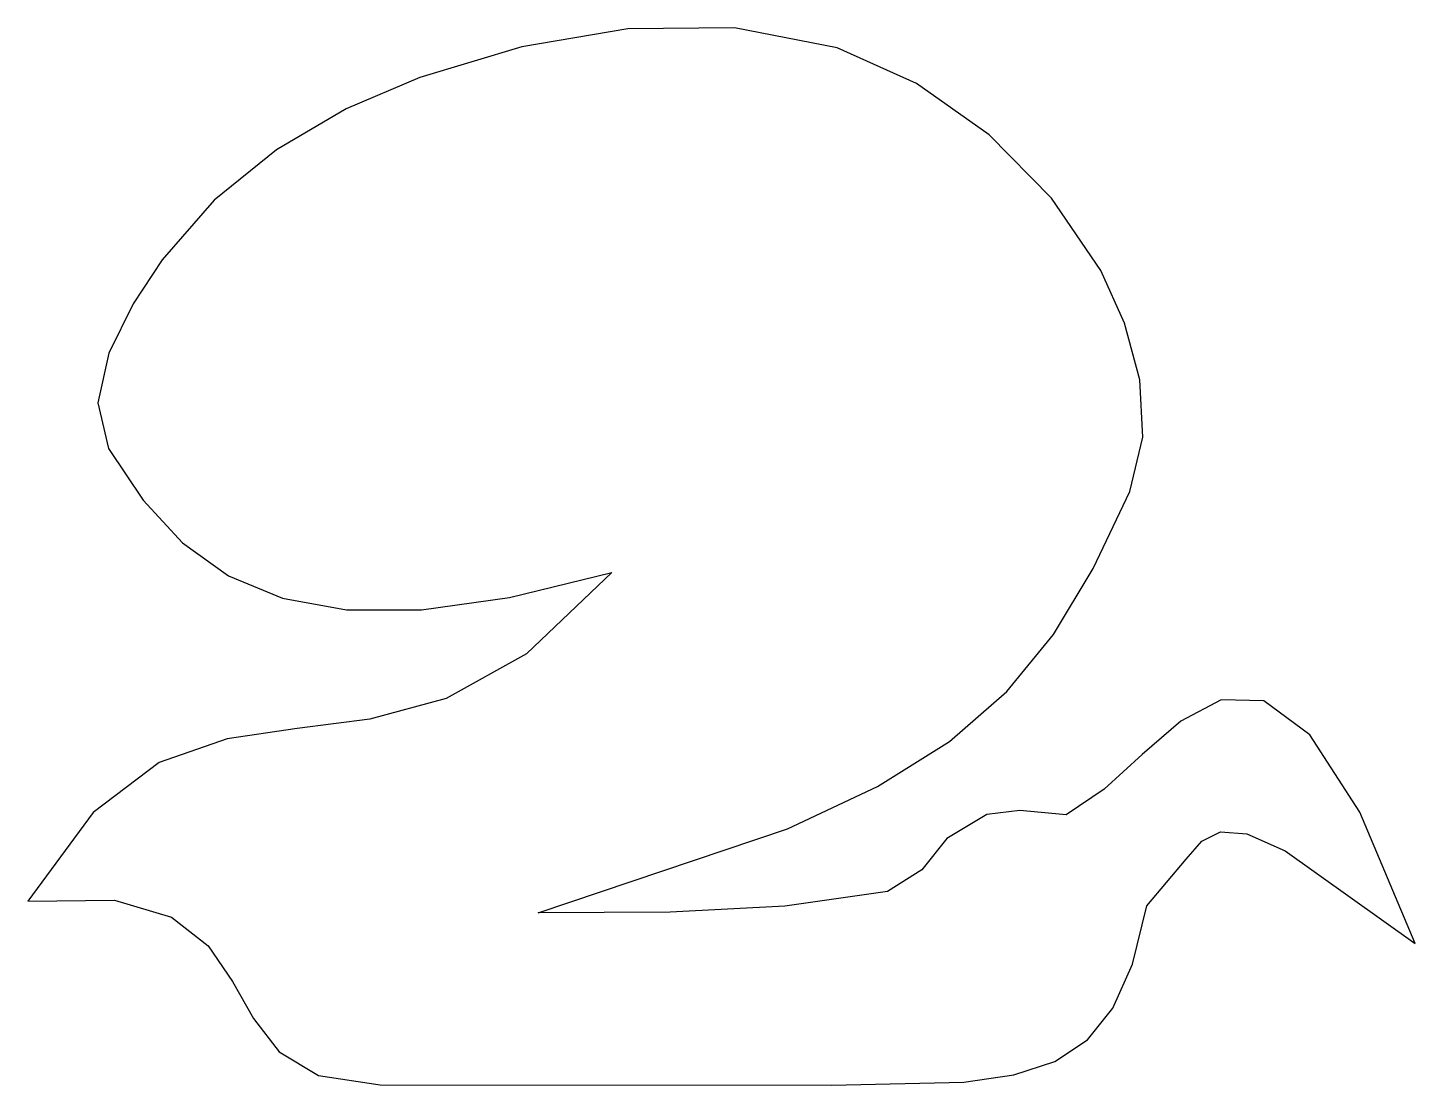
# Model space of a CAD drawing. Extents: x 0.6 to 78.1, y 0.1 to 59.2.
import ezdxf

# ---------------------------------------------------------------- set-up
doc = ezdxf.new("R2010")
doc.units = 0
doc.layers.add('Layer_1', color=7, linetype='CONTINUOUS')

msp = doc.modelspace()

# ---------------------------------------------------------------- linework, layer by layer
at = {"layer": 'Layer_1', "color": 7}
msp.add_lwpolyline([(22.482812, 56.42923), (18.37205, 54.676459), (14.475297, 52.390439), (10.980469, 49.574924), (8.075482, 46.23367), (6.459137, 43.76903), (5.099651, 41.0212), (4.480765, 38.240497), (5.086222, 35.67724), (7.015563, 32.789181), (9.221318, 30.409617), (11.79204, 28.573201), (14.816282, 27.314589), (18.382596, 26.668433), (22.579534, 26.669389), (27.495649, 27.35211), (33.219493, 28.75125), (28.457286, 24.211224), (23.960445, 21.711544), (19.693533, 20.552582), (15.621111, 20.034708), (11.707741, 19.458293), (7.917985, 18.12371), (4.216404, 15.331328), (0.567562, 10.38152), (5.409674, 10.426614), (8.612665, 9.492092), (10.65612, 7.877883), (12.019622, 5.883916), (13.182756, 3.810122), (14.625106, 1.95643), (16.826257, 0.62277), (20.265792, 0.10907), (45.501382, 0.08667), (52.889567, 0.266213), (55.692203, 0.662246), (57.978496, 1.409591), (59.806913, 2.618601), (61.235923, 4.399629), (62.323997, 6.863028), (63.129602, 10.11915), (65.33543, 12.728603), (66.204627, 13.725068), (67.248661, 14.26242), (68.715519, 14.150456), (70.853189, 13.198973), (78.132914, 8.01663), (75.04388, 15.351534), (72.236475, 19.675377), (69.662769, 21.574249), (67.27483, 21.634241), (65.024729, 20.441443), (62.864536, 18.581945), (60.74632, 16.641837), (58.622152, 15.20721), (56.036947, 15.441824), (54.176105, 15.220078), (51.94195, 13.879961), (50.548574, 12.131779), (48.624862, 10.92045), (42.898653, 10.099305), (36.485486, 9.760453), (29.103413, 9.72943), (43.045852, 14.424097), (48.074811, 16.785398), (52.088123, 19.307966), (55.295181, 22.10577), (57.905379, 25.292777), (60.128112, 28.982954), (62.172773, 33.29027), (62.897348, 36.311166), (62.728093, 39.521316), (61.875429, 42.700823), (60.549782, 45.62979), (57.805555, 49.675224), (54.316413, 53.22247), (50.25914, 56.085596), (45.810521, 58.07867), (40.071399, 59.20992), (34.12035, 59.144414), (28.182459, 58.133673), (22.482812, 56.42922)], close=True, dxfattribs=at)

doc.saveas('drawing.dxf')
